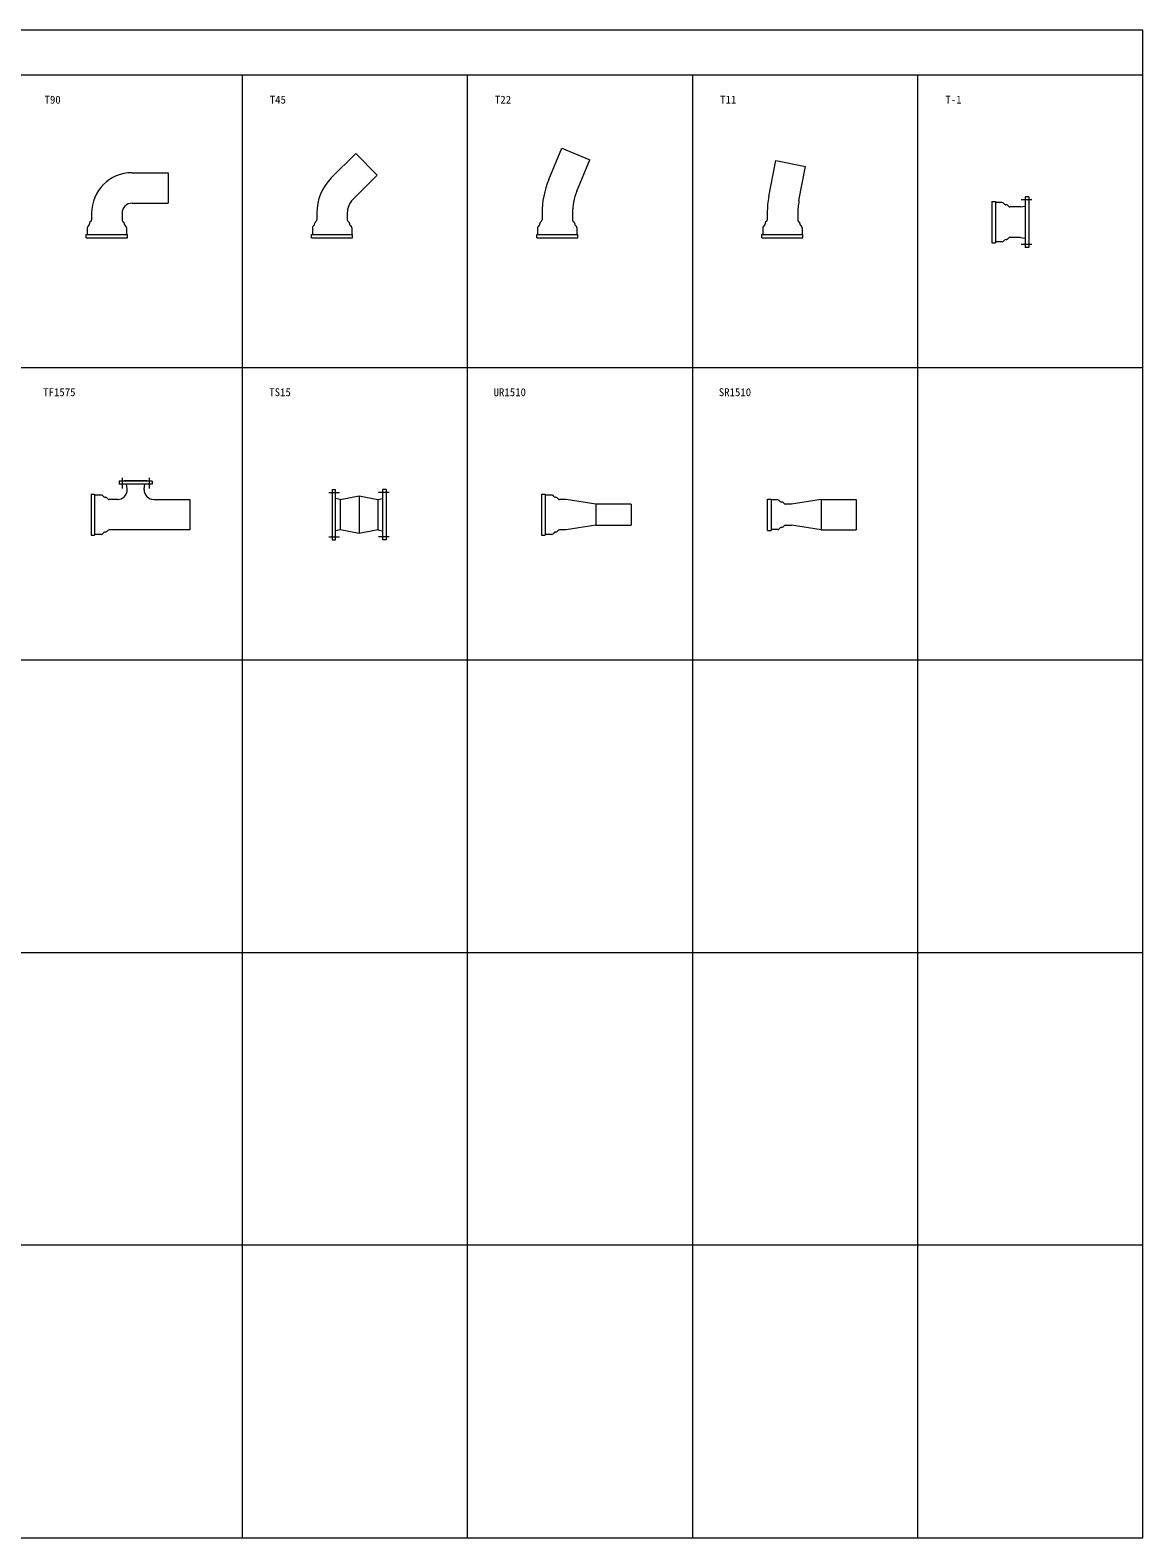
# Model space of a CAD drawing. Units: millimetres, scale not verified. Extents: x -6564 to 5944, y -3451 to 4924.
# Drawn here: x -236 to 5944, y -3451 to 4924 of the extents above; entities that cross this region are included whole.
import ezdxf
from ezdxf.enums import TextEntityAlignment as Align

# ---------------------------------------------------------------- set-up
doc = ezdxf.new("R2010")
doc.units = ezdxf.units.MM
doc.header["$LTSCALE"] = 20
doc.linetypes.add('CHAIN2', pattern=[12, 9, -1, 1, -1])
doc.layers.add('0-1', color=7, linetype='Continuous', lineweight=18)
doc.layers.add('0-8', color=7, linetype='Continuous', lineweight=18)
doc.layers.add('0-9', color=7, linetype='Continuous')
doc.styles.add('ＭＳ ゴシック', font='')
doc.styles.get('ＭＳ ゴシック').set_extended_font_data('MS Gothic')

msp = doc.modelspace()

# ---------------------------------------------------------------- linework, layer by layer
at = {"layer": '0-1', "color": 4, "lineweight": 9}
for p, q in [((5943.88, -3450.71), (5943.88, 4924)), ((5943.88, 4674), (-6563.61, 4674)), ((940.89, 4674), (940.89, -3450.71)), ((2191.64, 4674), (2191.64, -3450.71)), ((3442.39, 4674), (3442.39, -3450.71)), ((4693.13, 4674), (4693.13, -3450.71)), ((5943.88, 3049.05), (-6563.61, 3049.05)), ((5943.88, 1424.11), (-6563.61, 1424.11)), ((5943.88, -200.83), (-6563.61, -200.83)), ((5943.88, -1825.77), (-6563.61, -1825.77)), ((-6563.61, -3450.71), (5943.88, -3450.71))]:
    msp.add_line(p, q, dxfattribs=at)
at = {"layer": '0-1'}
for p, q in [((2644.4, 4094.15), (2716.89, 4269.17)), ((2716.89, 4269.17), (2873.03, 4204.5)), ((2800.53, 4029.48), (2873.03, 4204.5)), ((4034.23, 3977.06), (4071.13, 4166.85)), ((330.14, 3962.89), (530.14, 3962.89)), ((5105.33, 3971.39), (5105.33, 3743.39)), ((5105.33, 3971.39), (5125.34, 3971.39)), ((5125.34, 3971.39), (5125.34, 3743.39)), ((5162.54, 3966.39), (5125.34, 3966.39)), ((5176, 3957.07), (5169.61, 3963.46)), ((5185.45, 3954.14), (5183.07, 3954.14)), ((5198.91, 3944.82), (5192.52, 3951.21)), ((5265.13, 3941.89), (5205.99, 3941.89)), ((5265.13, 3941.89), (5291.13, 3946.89)), ((5310.14, 3997.39), (5310.14, 3717.39)), ((102.71, 3863.17), (96.32, 3856.77)), ((105.64, 3907.39), (105.64, 3870.24)), ((274.64, 3907.39), (274.64, 3870.24)), ((277.56, 3863.17), (283.96, 3856.77)), ((2604.21, 3863.17), (2597.82, 3856.77)), ((2607.14, 3906.83), (2607.14, 3870.24)), ((2776.14, 3906.83), (2776.14, 3870.24)), ((2779.06, 3863.17), (2785.46, 3856.77)), ((3854.96, 3863.17), (3848.57, 3856.77)), ((3857.89, 3909.79), (3857.89, 3870.24)), ((4026.88, 3900.74), (4026.88, 3870.24)), ((4029.81, 3863.17), (4036.2, 3856.77)), ((76.14, 3789.59), (304.14, 3789.59)), ((76.14, 3769.59), (76.14, 3789.59)), ((76.14, 3769.59), (304.14, 3769.59)), ((81.14, 3826.79), (81.14, 3789.59)), ((90.46, 3840.25), (84.06, 3833.86)), ((93.39, 3849.7), (93.39, 3847.32)), ((286.89, 3849.7), (286.89, 3847.32)), ((289.81, 3840.25), (296.21, 3833.86)), ((299.14, 3826.79), (299.14, 3789.59)), ((304.14, 3769.59), (304.14, 3789.59)), ((2577.63, 3789.59), (2805.64, 3789.59)), ((2577.63, 3769.59), (2577.63, 3789.59)), ((2577.63, 3769.59), (2805.64, 3769.59)), ((2582.64, 3826.79), (2582.64, 3789.59)), ((2591.96, 3840.25), (2585.56, 3833.86)), ((2594.89, 3849.7), (2594.89, 3847.32)), ((2788.38, 3849.7), (2788.38, 3847.32)), ((2791.31, 3840.25), (2797.71, 3833.86)), ((2800.64, 3826.79), (2800.64, 3789.59)), ((2805.64, 3769.59), (2805.64, 3789.59)), ((3828.39, 3789.59), (4056.38, 3789.59)), ((3828.39, 3769.59), (3828.39, 3789.59)), ((3828.39, 3769.59), (4056.38, 3769.59)), ((3833.39, 3826.79), (3833.39, 3789.59)), ((3842.71, 3840.25), (3836.31, 3833.86)), ((3845.64, 3849.7), (3845.64, 3847.32)), ((4039.13, 3849.7), (4039.13, 3847.32)), ((4042.06, 3840.25), (4048.46, 3833.86)), ((4051.38, 3826.79), (4051.38, 3789.59)), ((4056.38, 3769.59), (4056.38, 3789.59)), ((5198.91, 3769.96), (5192.52, 3763.57)), ((5265.13, 3772.89), (5205.99, 3772.89)), ((5265.13, 3772.89), (5291.13, 3767.89)), ((5105.33, 3743.39), (5125.34, 3743.39)), ((5162.54, 3748.39), (5125.34, 3748.39)), ((5176, 3757.71), (5169.61, 3751.32)), ((5185.45, 3760.64), (5183.07, 3760.64)), ((5310.14, 3717.39), (5291.13, 3717.39)), ((5313.13, 3751.39), (5310.14, 3751.39)), ((102.34, 2346.45), (102.34, 2118.45)), ((102.34, 2346.45), (122.34, 2346.45)), ((122.34, 2346.45), (122.34, 2118.45)), ((442.64, 2419.45), (257.64, 2419.45)), ((257.64, 2419.45), (257.64, 2401.45)), ((442.64, 2401.45), (257.64, 2401.45)), ((287.14, 2422.45), (287.14, 2419.45)), ((303.64, 2375.45), (298.64, 2401.45)), ((303.64, 2371.95), (303.64, 2375.45)), ((396.64, 2375.45), (401.64, 2401.45)), ((396.64, 2371.95), (396.64, 2375.45)), ((442.64, 2419.45), (442.64, 2401.45)), ((1440.89, 2372.45), (1459.89, 2372.45)), ((1440.89, 2372.45), (1440.89, 2092.45)), ((1740.89, 2372.45), (1740.89, 2092.45)), ((2603.84, 2346.45), (2603.84, 2118.45)), ((2603.84, 2346.45), (2623.83, 2346.45)), ((2623.83, 2346.45), (2623.83, 2118.45)), ((159.54, 2341.45), (122.34, 2341.45)), ((173, 2332.12), (166.61, 2338.52)), ((182.45, 2329.2), (180.07, 2329.2)), ((195.91, 2319.87), (189.52, 2326.27)), ((248.64, 2316.95), (202.99, 2316.95)), ((451.64, 2316.95), (650.14, 2316.95)), ((650.14, 2316.95), (650.14, 2147.95)), ((1485.89, 2316.95), (1459.89, 2321.95)), ((1485.89, 2316.95), (1485.89, 2147.95)), ((1590.89, 2336.45), (1590.89, 2128.45)), ((1695.88, 2316.95), (1721.89, 2321.95)), ((1695.88, 2316.95), (1695.88, 2147.95)), ((2661.04, 2341.45), (2623.83, 2341.45)), ((2674.5, 2332.12), (2668.11, 2338.52)), ((2683.95, 2329.2), (2681.57, 2329.2)), ((2697.41, 2319.87), (2691.02, 2326.27)), ((2741.64, 2316.95), (2704.49, 2316.95)), ((2906.64, 2291.45), (2741.64, 2316.95)), ((3101.64, 2291.45), (3101.64, 2173.45)), ((3879.08, 2319.45), (3879.08, 2145.45)), ((3916.29, 2314.45), (3879.08, 2314.45)), ((3929.25, 2305.63), (3923.36, 2311.52)), ((3938.7, 2302.7), (3936.32, 2302.7)), ((3951.16, 2294.37), (3945.77, 2299.77)), ((4157.39, 2316.95), (4352.38, 2316.95)), ((4157.39, 2316.95), (4157.39, 2147.95)), ((4352.38, 2316.95), (4352.38, 2147.95)), ((102.34, 2118.45), (122.34, 2118.45)), ((159.54, 2123.45), (122.34, 2123.45)), ((173, 2132.77), (166.61, 2126.38)), ((182.45, 2135.7), (180.07, 2135.7)), ((195.91, 2145.02), (189.52, 2138.63)), ((650.14, 2147.95), (202.99, 2147.95)), ((1485.89, 2147.95), (1459.89, 2142.95)), ((1695.88, 2147.95), (1721.89, 2142.95)), ((2603.84, 2118.45), (2623.83, 2118.45)), ((2661.04, 2123.45), (2623.83, 2123.45)), ((2674.5, 2132.77), (2668.11, 2126.38)), ((2683.95, 2135.7), (2681.57, 2135.7)), ((2697.41, 2145.02), (2691.02, 2138.63)), ((2741.64, 2147.95), (2704.49, 2147.95)), ((2906.64, 2173.45), (2741.64, 2147.95)), ((2906.64, 2173.45), (3101.64, 2173.45)), ((3860.08, 2145.45), (3879.08, 2145.45)), ((3916.29, 2150.45), (3879.08, 2150.45)), ((3929.25, 2159.27), (3923.36, 2153.37)), ((3938.7, 2162.2), (3936.32, 2162.2)), ((3951.16, 2170.52), (3945.77, 2165.13)), ((3958.24, 2173.45), (3992.39, 2173.45)), ((4157.39, 2147.95), (3992.39, 2173.45)), ((4157.39, 2147.95), (4352.38, 2147.95)), ((1740.89, 2092.45), (1721.89, 2092.45))]:
    msp.add_line(p, q, dxfattribs=at)
at = {"layer": '0-1', "linetype": 'CHAIN2'}
for p, q in [((5328.12, 3980.89), (5268.32, 3980.89)), ((5328.12, 3733.89), (5268.32, 3733.89)), ((275.14, 2437.44), (275.14, 2377.63)), ((425.14, 2437.44), (425.14, 2377.63)), ((1422.9, 2355.95), (1482.7, 2355.95)), ((1758.88, 2355.95), (1699.07, 2355.95)), ((1422.9, 2108.95), (1482.7, 2108.95)), ((1758.88, 2108.95), (1699.07, 2108.95))]:
    msp.add_line(p, q, dxfattribs=at)
at = {"layer": '0-1', "color": 4, "lineweight": 9}
msp.add_lwpolyline([(5943.88, 4924), (-6563.61, 4924), (-6563.61, -3450.71)], dxfattribs=at)
at = {"layer": '0-1'}
for points in [[(3866.61, 4000.42), (3905.23, 4199.1), (4071.13, 4166.85)], [(330.14, 4131.89), (530.14, 4131.89), (530.14, 3962.89)], [(5310.14, 3997.39), (5291.13, 3997.39), (5291.13, 3717.39)], [(5313.13, 3751.39), (5313.13, 3963.39), (5310.14, 3963.39)], [(287.14, 2422.45), (413.14, 2422.45), (413.14, 2419.45)], [(1440.89, 2092.45), (1459.89, 2092.45), (1459.89, 2372.45)], [(1740.89, 2372.45), (1721.89, 2372.45), (1721.89, 2092.45)], [(1485.89, 2316.95), (1590.89, 2336.45), (1695.88, 2316.95)], [(3101.64, 2291.45), (2906.64, 2291.45), (2906.64, 2173.45)], [(3860.08, 2145.45), (3860.08, 2319.45), (3879.08, 2319.45)], [(4157.39, 2316.95), (3992.39, 2291.45), (3958.24, 2291.45)], [(1695.88, 2147.95), (1590.89, 2128.45), (1485.89, 2147.95)]]:
    msp.add_lwpolyline(points, dxfattribs=at)
for centre, radius, start, end in [((330.14, 3907.39), 224.5, 90, 180), ((3096.64, 3906.83), 489.5, 157.49989, 180), ((3096.64, 3906.83), 320.5, 157.50014, 180), ((330.14, 3907.39), 55.5, 90, 180), ((4332.88, 3909.79), 475, 169.00012, 180), ((4426.88, 3900.74), 400, 169.00006, 180), ((5162.54, 3956.39), 10, 45.00154, 90), ((5183.07, 3964.14), 10, 225.00076, 270), ((5185.45, 3944.14), 10, 44.99846, 90), ((5205.99, 3951.89), 10, 225, 270), ((103.39, 3849.7), 10, 134.99846, 180), ((95.64, 3870.24), 10, 315, 0), ((284.64, 3870.24), 10, 180, 225), ((276.89, 3849.7), 10, 0, 45.00154), ((2604.89, 3849.7), 10, 134.99846, 180), ((2597.14, 3870.24), 10, 315, 0), ((2786.14, 3870.24), 10, 180, 225), ((2778.38, 3849.7), 10, 0, 45.00154), ((3855.64, 3849.7), 10, 134.99846, 180), ((3847.89, 3870.24), 10, 315, 0), ((4036.88, 3870.24), 10, 180, 225), ((4029.13, 3849.7), 10, 0, 45.00154), ((91.14, 3826.79), 10, 135.00154, 180), ((83.39, 3847.32), 10, 315.00076, 0), ((296.89, 3847.32), 10, 180, 224.99924), ((289.14, 3826.79), 10, 0, 44.99846), ((2592.64, 3826.79), 10, 135.00154, 180), ((2584.89, 3847.32), 10, 315.00076, 0), ((2798.38, 3847.32), 10, 180, 224.99924), ((2790.64, 3826.79), 10, 0, 44.99846), ((3843.39, 3826.79), 10, 135.00154, 180), ((3835.64, 3847.32), 10, 315.00076, 0), ((4049.13, 3847.32), 10, 180, 224.99924), ((4041.38, 3826.79), 10, 0, 44.99846), ((5205.99, 3762.89), 10, 90, 135), ((5162.54, 3758.39), 10, 270, 314.99846), ((5183.07, 3750.64), 10, 90, 134.99924), ((5185.45, 3770.64), 10, 270, 315.00154), ((248.64, 2371.95), 55, 270, 0), ((451.64, 2371.95), 55, 180, 270), ((159.54, 2331.45), 10, 45.00154, 90), ((180.07, 2339.2), 10, 225.00076, 270), ((182.45, 2319.2), 10, 44.99846, 90), ((202.99, 2326.95), 10, 225, 270), ((2661.04, 2331.45), 10, 45.00154, 90), ((2681.57, 2339.2), 10, 225.00076, 270), ((2683.95, 2319.2), 10, 44.99846, 90), ((2704.49, 2326.95), 10, 225, 270), ((3916.29, 2304.45), 10, 45.00076, 90), ((3936.32, 2312.7), 10, 225.00076, 270), ((3938.7, 2292.7), 10, 44.99846, 90), ((3958.24, 2301.45), 10, 225, 270), ((159.54, 2133.45), 10, 270, 314.99846), ((180.07, 2125.7), 10, 90, 134.99924), ((182.45, 2145.7), 10, 270, 315.00154), ((202.99, 2137.95), 10, 90, 135), ((2661.04, 2133.45), 10, 270, 314.99846), ((2681.57, 2125.7), 10, 90, 134.99924), ((2683.95, 2145.7), 10, 270, 315.00154), ((2704.49, 2137.95), 10, 90, 135), ((3916.29, 2160.45), 10, 270, 314.99924), ((3936.32, 2152.2), 10, 90, 134.99924), ((3938.7, 2172.2), 10, 270, 315.00154), ((3958.24, 2163.45), 10, 90, 135)]:
    msp.add_arc(centre, radius, start, end, dxfattribs=at)
at = {"layer": '0-8'}
for p, q in [((1436.79, 4102.79), (1572.05, 4238.06)), ((1572.05, 4238.06), (1691.56, 4118.56)), ((1556.29, 3983.29), (1691.56, 4118.56)), ((1353.46, 3863.17), (1347.07, 3856.77)), ((1356.39, 3908.69), (1356.39, 3870.24)), ((1525.39, 3908.69), (1525.39, 3870.24)), ((1528.31, 3863.17), (1534.71, 3856.77)), ((1326.89, 3789.59), (1554.89, 3789.59)), ((1326.89, 3769.59), (1326.89, 3789.59)), ((1326.89, 3769.59), (1554.89, 3769.59)), ((1331.89, 3826.79), (1331.89, 3789.59)), ((1341.21, 3840.25), (1334.81, 3833.86)), ((1344.14, 3849.7), (1344.14, 3847.32)), ((1537.64, 3849.7), (1537.64, 3847.32)), ((1540.56, 3840.25), (1546.96, 3833.86)), ((1549.89, 3826.79), (1549.89, 3789.59)), ((1554.89, 3769.59), (1554.89, 3789.59))]:
    msp.add_line(p, q, dxfattribs=at)
for centre, radius, start, end in [((1630.89, 3908.69), 274.5, 135.00002, 180), ((1630.88, 3908.69), 105.5, 134.99968, 180), ((1354.14, 3849.7), 10, 134.99846, 180), ((1346.39, 3870.24), 10, 315, 0), ((1535.39, 3870.24), 10, 180, 225), ((1527.64, 3849.7), 10, 0, 45.00154), ((1341.89, 3826.79), 10, 135.00154, 180), ((1334.14, 3847.32), 10, 315.00076, 0), ((1547.63, 3847.32), 10, 180, 224.99924), ((1539.89, 3826.79), 10, 0, 44.99846)]:
    msp.add_arc(centre, radius, start, end, dxfattribs=at)

# ---------------------------------------------------------------- texts
at = {"layer": '0-9', "style": 'ＭＳ ゴシック'}
for s, p in [('T90', (-155.9, 4502.64)), ('T45', (1094.85, 4502.64)), ('T22', (2345.6, 4502.64)), ('T11', (3596.35, 4502.64)), ('T-1', (4847.1, 4502.64)), ('TF1575', (-163.4, 2877.7)), ('TS15', (1092.35, 2877.7)), ('UR1510', (2338.1, 2877.7)), ('SR1510', (3588.85, 2877.7))]:
    msp.add_text(s, height=43.99, dxfattribs=at).set_placement(p, align=Align.BOTTOM_LEFT)

doc.saveas('drawing.dxf')
